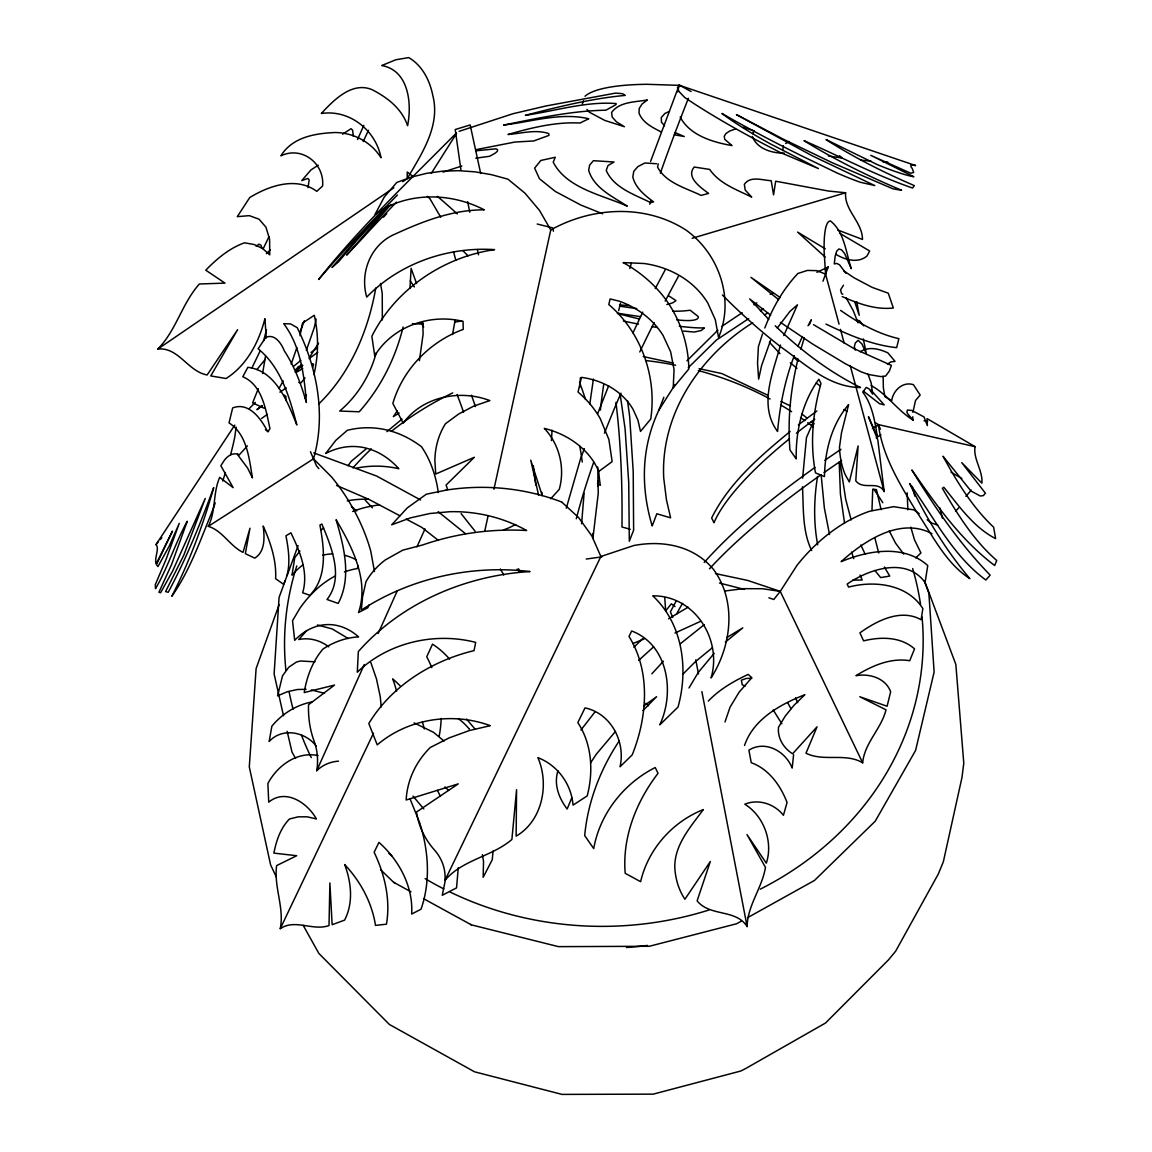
<?xml version="1.0" encoding="UTF-8"?>
<svg xmlns="http://www.w3.org/2000/svg" width="1152" height="1152" viewBox="0 0 1152 1152"><rect width="100%" height="100%" fill="white"/><g stroke="black" fill="none" stroke-linecap="round" stroke-linejoin="round"><path stroke-width="1.5" d="M407.218 178.661L407.275 172.037A889.286 451.411 8.9 0 1 413.208 176.63M285.883 399.859L285.955 396.446L284.054 394.992M445.882 877.579L442.253 895.277L456.552 887.875L458.266 867.643M802.613 478.21L806.458 437.587L812.966 422.698M409.954 288.432L411.12 268.373L416.563 283.579M912.888 412.33L915.538 400.464L920.174 395.035L913.406 384.667C902.678 381.254 893.117 390.514 891.677 400.723L884.866 396.619L883.354 387.763L883.138 376.517M619.07 741.168C600.35 769.262 587.794 801.878 584.698 835.589L593.712 848.606C599.818 813.758 623.837 783.36 655.229 767.534L658.022 773.338C636.293 801.619 622.138 837.274 625.205 873.331L640.613 881.683C648.144 849.197 672.379 821.808 703.31 809.597C690.797 826.56 674.582 844.704 674.784 866.923C675.274 878.4 678.542 889.632 684.907 899.251L710.309 861.538L697.118 900.878C710.107 916.92 735.912 908.741 747.115 926.568C747.533 905.299 762.106 888.019 765.461 867.37L746.986 834.566L766.325 863.165C773.338 841.853 763.891 816.062 744.826 804.211C758.462 798.581 774.518 803.894 783.432 815.285L787.061 802.454C780.523 785.549 768.917 769.075 751.262 762.71L748.886 750.154C765.346 739.843 785.779 751.406 792.173 768.096L793.598 754.747M493.099 851.011L492.25 859.738L483.149 877.334L483.538 861.394L482.4 854.683M744.523 745.502C753.394 719.021 780.437 704.362 804.888 694.67L794.059 705.226L785.232 716.126L778.522 727.186C777.312 738.029 783.59 748.138 792.605 753.782L817.042 726.811L805.982 753.221C823.91 762.077 845.41 752.472 862.661 762.811C864.461 742.968 881.294 728.842 886.018 709.819L859.81 696.744L887.098 706.248L890.654 691.762C885.586 677.966 869.285 673.243 855.936 675.706C871.819 665.813 890.626 657.562 909.72 660.715L914.53 648.893C900.792 636.552 880.56 636.624 863.597 640.872L859.91 632.851C876.845 620.712 900.792 608.342 921.082 619.718L922.867 608.602C907.43 584.093 874.483 580.234 848.563 587.102L847.181 584.064C868.896 569.059 906.523 556.589 925.07 582.509L927.763 565.574C903.946 544.061 868.162 550.382 841.118 561.672C864.432 540.677 900.432 516.816 931.997 533.65M584.093 493.272L581.587 523.786M382.334 319.968L382.248 293.501L380.491 283.421M236.102 427.032L234.806 436.81A126 17.626 -68.1 0 1 230.602 454.608M817.546 476.51C813.931 499.075 813.427 522.317 817.675 544.838M589.824 403.877L593.395 379.066M265.565 355.954L262.555 373.536M420.624 825.725C428.659 852.739 430.488 882.331 420.998 909.23L411.653 914.054C413.381 886.608 399.082 860.256 378.965 842.386L374.126 852.25C384.754 874.411 390.672 899.64 386.453 924.178L375.494 925.416C371.966 902.506 360.446 881.323 344.65 864.547C351.331 882.144 353.578 902.894 344.578 920.131L332.136 924.71L329.89 882.95L329.011 925.56C312.984 931.291 294.998 918.562 280.267 928.656C284.472 907.459 273.658 886.896 276.638 865.598L296.683 855.72L273.888 853.114C276.264 840.758 280.469 828.187 289.44 819L298.166 816.84L307.195 816.811L316.397 818.942C307.498 802.843 285.653 788.112 268.733 802.152L267.869 783.49C277.416 765.634 297 751.176 318.038 755.568M375.768 288.029C368.28 330.854 350.266 373.406 318.686 404.006M452.52 334.541L455.083 320.486M313.934 374.602C318.528 355.162 318.802 334.771 314.266 315.302L302.544 323.078L300.038 335.664M658.238 163.843L657.562 167.112C665.942 183.038 685.973 188.006 701.107 195.422L708.552 193.421C701.222 187.848 685.483 177.365 694.195 167.04L709.69 169.416C719.366 183.672 736.862 189.763 751.709 197.078L745.214 190.066L744.336 184.378C750.341 175.522 762.422 180.317 771.206 180.691L773.554 194.861L775.685 181.21L828.677 191.074L845.626 192.758C844.056 210.038 862.43 222.019 862.488 239.429L837.72 229.997M484.718 531.274L488.174 515.506M493.934 489.226L550.757 229.939L539.467 210.37L524.995 193.19L507.946 179.179L491.53 174.686L475.042 171.85L458.64 170.683L442.469 171.173L426.686 173.318L411.437 177.091L396.835 182.419L384.293 196.963L375.091 214.301C406.829 191.578 450.418 192.283 484.315 209.851C452.923 209.664 423.418 221.098 395.438 233.928C371.088 243.936 359.51 272.261 366.725 297.101C399.614 263.189 447.768 246.586 494.582 249.624C443.03 257.069 395.294 289.454 371.851 336.298L374.717 355.752C392.645 326.29 430.142 313.258 463.075 321.394L463.219 329.4C429.926 341.496 402.84 369.331 392.846 403.43L403.2 423.158C422.683 396.432 459.806 389.203 489.845 400.579L473.717 406.123L458.842 413.899L445.464 423.734A93.139 76.853 43.5 0 0 434.866 460.512L435.73 474.019L474.365 457.258L446.069 485.05L447.696 489.586M208.296 526.363L313.502 458.827C326.218 415.066 317.146 367.776 297.202 327.658L290.534 323.899L283.709 323.669C300.6 346.075 304.229 375.278 306.36 402.466C301.205 384.394 294.624 366.494 284.227 350.726C281.477 343.57 274.637 333.202 265.68 337.478L258.134 348.797C281.045 367.402 289.613 397.541 296.842 424.958C287.726 402.192 275.803 370.57 247.853 367.33L242.813 376.762C262.483 385.099 265.853 410.213 269.986 428.717L267.696 431.813C261.461 419.227 248.904 401.501 232.661 407.938L229.032 422.914C247.104 434.347 249.192 458.669 252.432 477.893L247.694 468.173L237.125 454.061A55.411 22.766 -89.3 0 0 224.525 460.022L220.838 465.696L233.165 487.67L219.701 477.346C212.789 492.955 216.014 511.099 208.296 526.363C222.595 530.654 229.795 545.962 243.029 552.384L249.97 528.25L245.347 553.68L254.765 558.13C265.478 551.592 264.514 536.846 263.189 526.003C270.547 542.534 276.581 560.39 275.63 578.722L283.478 584.237C291.442 569.405 289.022 551.65 285.941 535.81L290.909 532.843C299.707 551.059 308.866 572.371 302.645 592.762L309.931 595.339C327.773 576.922 324.202 548.179 319.925 525.125L321.826 524.002C331.315 546.638 344.304 577.627 327.01 599.486L338.198 603.418C352.008 577.397 343.901 546.307 336.096 519.696C352.109 546.854 369.504 580.579 358.517 612.547L367.834 607.766L369.216 604.771M316.152 319.104L314.208 327.787L306.346 350.338M798.062 358.906C790.704 388.584 787.421 419.443 789.955 449.957L796.219 458.899C795.614 430.963 802.31 402.12 818.856 379.253L820.987 383.53C812.808 412.43 809.784 443.246 815.515 472.882L824.472 476.597C824.89 450.965 831.629 424.382 848.621 404.597L841.507 432.778L839.462 447.379A54.95 29.03 -85.2 0 0 845.453 475.085L849.326 481.968L858.11 445.939L855.778 480.816C863.208 490.68 878.141 480.038 884.146 491.558L877.853 440.093L868.464 416.722L877.306 436.522C874.886 421.315 872.294 404.784 862.819 392.198L866.203 387.403L869.213 388.958L872.64 394.157L871.186 382.939L867.974 374.126M677.678 91.858L679.219 85.046L691.099 91.526M557.971 770.702C553.594 784.354 558.835 798.048 567.144 809.035L571.738 797.962M308.045 187.646L309.154 179.885L307.858 178.459L301.795 180.576L310.954 169.92L318.24 165.182M358.027 565.747L357.322 568.57A140.184 96.552 -89.5 0 0 344.434 571.939M403.114 326.981C395.496 358.186 380.664 387.792 359.194 411.782L339.696 411.048C357.509 395.986 370.238 375.264 376.214 352.771M263.606 340.805L266.515 329.76M296.885 347.544L291.197 364.147M419.386 360.749L423.115 334.138L422.755 321.624M566.28 508.219L580.594 458.554L584.381 448.603M800.87 349.2L804.254 337.939M762.466 334.037L758.405 346.651L757.526 363.168L758.65 379.094L761.602 365.558L770.53 340.445M258.293 388.699L252.605 402.898L264.211 408.24M780.509 345.038C773.122 372.442 758.16 405.547 777.571 431.453C779.832 405.619 784.973 379.901 794.29 355.651M724.997 721.944L730.051 707.155L739.066 692.266L751.81 677.722L748.195 674.381C733.694 681.192 719.438 689.386 708.293 701.078M871.171 385.603C887.184 394.186 897.466 410.515 913.176 420.149L907.992 414.23L906.84 412.171L907.488 410.011L911.952 410.501L924.034 416.952L927.36 425.606L927.072 418.622L975.038 446.659C973.066 459.158 982.958 470.477 981.893 483.163L961.733 462.629L985.406 493.214L983.405 495.576L980.266 496.008L970.949 490.997L942.998 456.221C956.909 481.752 972.331 507.11 993.629 527.213L995.63 538.618C973.613 527.357 958.982 506.002 943.79 487.224L942.365 488.304C957.499 514.31 973.771 540.562 996.725 560.462L994.68 565.502C960.653 540.029 935.942 504.446 911.837 469.973C934.69 507.254 959.616 543.672 990.173 575.136L985.882 580.018C952.718 555.84 933.422 516.37 909.634 483.566C925.978 517.406 945.562 549.907 969.869 578.664C944.986 562.55 932.213 534.312 915.811 510.638C899.683 483.811 882.547 456.25 878.371 424.598L875.462 422.77M582.35 103.867L583.416 100.829M363.816 125.424L357.523 139.507M279.158 604.57L256.118 668.534L249.293 766.93L270.576 864.806L276.322 877.032M822.974 281.218L828.173 267.005L816.898 272.304M285.206 580.738L279.072 597.456L274.118 673.978L283.507 715.752M287.05 575.726L298.08 545.63M783.806 335.563L797.458 304.819L789.941 311.414L777.269 328.003M304.402 320.803L299.966 332.05M650.563 161.453L679.219 85.046M597.614 413.798L608.645 385.79M764.813 328.003C772.43 308.045 783.173 289.037 797.918 273.47L807.437 270.418L816.782 270.648L825.581 274.104L839.059 324.144M809.381 324.72L811.296 319.766L808.013 325.757M752.674 322.776C699.97 355.723 660.269 414.288 663.739 478.195L666.461 499.896L670.622 517.838L656.827 513.778L652.19 525.946A735.293 330.494 13.3 0 1 658.858 410.17L663.854 397.253M783.374 145.757L782.726 150.581M268.978 236.707L263.102 248.947M312.682 367.344L313.603 364.118L311.688 363.773M368.482 130.277L363.211 141.581M260.006 351.259L251.986 367.805M338.53 761.17A43.402 38.189 57.3 0 0 316.728 770.717L364.291 664.502M378.187 633.456L397.21 590.976M416.966 546.854L425.016 528.883M797.962 346.234L802.411 336.485M632.966 332.899L642.73 312.134M304.978 398.232L306.475 395.035M280.267 928.656L373.507 733.162M444.989 880.33L600.869 556.502L633.816 545.53A131.184 93.6 -46.2 0 1 713.592 569.563C736.978 601.661 731.534 645.869 711.058 677.966C722.52 639.432 694.512 595.31 652.766 595.843C682.805 623.765 688.68 668.966 678.024 707.054L659.822 724.838C674.914 692.568 668.39 644.933 631.685 630.979L629.006 636.466C650.981 671.947 647.237 717.48 632.203 754.891L620.05 766.757C625.723 741.715 611.021 713.405 585.014 707.89L577.829 722.621C592.013 744.048 593.568 771.509 587.218 795.888L573.034 805.133C571.464 784.238 557.539 765.115 537.898 757.656C549.576 784.339 542.362 820.901 516.139 836.15L516.571 789.696L511.891 839.477C491.731 856.771 462.47 859.565 444.989 880.33A47.866 43.445 -3.7 0 0 441.878 861.638A48.989 44.453 -3.6 0 0 433.858 849.312C424.699 838.829 418.478 825.826 416.52 812.016L458.251 783.878L406.152 799.992A88.315 81 -7.2 0 1 430.214 747.533L449.136 737.899L469.282 730.57L490.291 725.674C452.506 711.749 408.038 718.618 377.222 744.869L368.813 723.514C391.68 685.742 431.654 660.845 474.034 650.621L475.704 642.384C434.506 631.786 388.166 642.499 357.293 672.192L358.344 651.557C401.458 602.755 465.61 575.381 530.078 571.565C471.571 564.566 410.789 577.915 361.31 610.114L362.578 596.794L365.99 581.674A74.03 69.581 -3.8 0 1 385.373 559.901L402.854 550.123L422.539 544.997A250.632 231.019 -7.7 0 1 526.637 530.51A144.59 135.331 -5.1 0 0 449.899 511.704L429.883 513.504L410.342 517.91L391.694 524.822L407.304 507.874L426.326 494.208L445.594 490.248M655.243 288.576L665.251 269.741M676.224 600.926L670.392 611.842L672.682 617.4M279.173 388.166L283.19 380.938M752.63 133.618L754.157 130.867L743.256 127.224M298.411 366.451L295.171 372.125L302.818 365.357M407.218 178.646C421.733 153.734 440.597 125.798 432.835 95.63C429.883 80.582 422.381 65.549 408.73 57.6L395.87 59.746L381.744 65.534C408.845 70.315 412.042 103.651 407.578 125.698C401.875 108.59 387.259 97.402 371.966 89.611C351.979 81.331 333.634 100.152 321.35 113.486C349.589 109.267 375.84 130.306 381.024 157.781C371.318 142.142 353.779 132.826 335.477 132.509C315.202 133.315 292.435 137.059 280.886 155.822C301.838 145.728 324.72 163.426 322.589 186.005L316.786 191.347C296.438 176.342 269.266 185.602 249.768 197.51L237.283 216.648L249.278 215.64L259.013 219.182L265.939 227.146L269.597 239.242L269.741 254.851L262.642 248.544L254.174 244.526L244.498 242.813C229.334 248.198 216.835 258.811 205.762 270.187L224.986 283.118L199.411 283.982C181.93 303.394 176.299 330.422 157.838 349.042C178.531 346.853 187.834 371.506 207.13 374.962L237.614 329.674L210.758 375.926L226.066 378.504C246.917 365.285 258.984 342.014 264.917 318.672L266.27 338.054M688.982 687.974L698.299 672.408L714.211 653.299M309.384 357.638L318.528 343.195M431.266 173.405L456.566 133.402M658.829 410.17L675.115 384.566M768.902 597.802L773.784 599.486L780.25 591.379L796.954 565.416A129.24 86.818 -53.6 0 1 869.616 511.258L893.693 506.664L913.925 509.89L919.267 513.749M215.251 502.891A126 17.626 -68.1 0 1 211.464 513.202C199.858 541.541 189.562 571.061 171.821 596.275C189.461 561.629 203.112 524.995 213.696 487.598C200.506 523.31 186.221 558.749 168.192 592.315L165.586 591.552L183.744 555.293L205.258 498.427L172.685 570.917L160.589 592.762L158.904 592.272L171.547 564.581L187.258 521.251C175.277 542.894 168.062 567.158 155.52 588.686L155.275 584.669L166.003 559.541L179.266 523.354L169.2 546.149L157.939 566.597L156.442 564.566L172.454 531.144L156.182 563.832C153.922 558.058 159.883 548.64 156.01 544.565L234.778 425.131M590.544 762.941L596.304 754.2L615.485 731.434M580.954 729.994L595.166 711.677M397.238 410.947L393.322 416.65L399.11 413.035M965.923 496.339L971.323 490.118M826.272 269.741L828.173 267.005M348.048 465.682L351.202 461.304L366.307 448.747M299.909 551.045L294.768 557.654L292.003 575.194A96.869 65.923 -88.4 0 1 302.933 564.869M305.021 377.899L300.946 382.968L298.757 382.378M256.925 369.562L265.248 359.309M651.845 673.805L663.437 661.19M156.01 544.565L158.026 542.146M160.243 539.539L161.856 537.71M306.778 630.504L298.786 639.533C309.269 637.315 320.328 640.339 328.752 646.819M247.406 445.882L239.026 455.098L237.614 453.859M550.742 498.744L559.238 489.398C565.243 468.202 559.541 444.355 544.306 428.386A94.406 78.437 -13.5 0 1 594.389 462.802L598.968 471.326L612.144 461.606L608.875 439.445L600.264 418.666A126.562 106.171 -12.8 0 0 578.03 392.054L581.458 377.366A78.797 66.269 -15.7 0 1 633.096 409.421L637.92 420.062L640.498 431.424L650.722 419.083C657.101 377.035 641.29 332.208 608.789 304.531L610.114 298.944L619.157 301.147A99.648 84.989 -16.8 0 1 663.12 335.549L670.666 351.907L674.064 369.576L673.214 387.806L688.838 368.957C688.406 344.405 680.515 320.285 666.302 300.254A156.571 133.992 -15.3 0 0 623.117 262.584L644.141 263.506A100.253 85.81 -18.9 0 1 707.818 303.077L715.277 319.622L718.574 337.507C734.774 299.275 719.251 253.915 686.074 230.112C645.322 203.818 592.2 206.813 550.757 229.939M955.584 511.272L958.723 507.83M390.888 204.494L346.666 255.082L360.648 240.293A74.765 2.304 -46.1 0 1 396.461 202.118M704.218 562.435C736.776 526.118 775.354 495.734 814.939 467.467M843.451 285.235L840.571 289.872L841.565 293.602L842.803 294.221M249.278 408.586L255.269 402.408M397.411 195.005L386.525 206.15A97.142 3.11 -46.1 0 0 333.72 262.195L318.571 279.504C360.115 227.189 409.219 180.634 456.293 133.114M638.568 660.47L653.558 646.906M642.946 710.554L656.597 696.701L643.968 705.816M682.891 674.194L695.304 661.738L712.426 647.698M686.938 360.806L717.912 330.178M688.234 367.733L716.443 340.027L748.685 318.6M633.874 647.266L642.456 638.827M679.723 85.378L677.462 87.581L679.118 91.656L684.72 97.474A190.829 25.603 25.7 0 0 764.28 144.23L780.178 152.453L818.41 168.566L770.011 143.683A130.421 17.77 25.7 0 1 721.901 113.443A220.392 28.786 25.7 0 0 803.75 156.874L837.202 173.059A67.291 9.288 25.8 0 0 860.198 182.232L874.786 185.573L812.448 155.909L736.416 114.624L783.202 139.133L832.306 162.734L892.958 188.827L901.598 190.253C867.946 176.083 835.099 159.826 803.995 140.674C840.038 156.326 875.131 175.104 912.499 188.021L914.357 185.645C883.872 172.426 853.992 157.565 826.027 139.565L877.176 164.563A77.098 9.95 25.8 0 0 913.853 176.76L870.811 155.362L910.858 173.261L913.709 172.397L912.139 168.293A42.595 5.414 26.1 0 1 910.944 165.773A41.616 5.299 26.1 0 1 915.494 165.514L679.723 85.378L646.963 84.298A116.928 27.763 6.6 0 0 585.014 96.264M266.386 253.656L270.259 249.926M915.754 557.928L920.923 552.96L914.501 539.842L910.814 527.17M875.837 426.874L878.371 424.598L975.038 446.659M342.59 134.165L351.043 128.693L352.584 130.176L353.362 136.238M680.386 643.723L704.347 624.6M295.632 369.562L301.709 364.478M386.914 431.64L402.034 419.083M294.005 366.019L300.83 360.418M725.386 642.096L742.781 627.869L726.869 637.546M261.994 405.576L256.91 409.637L262.411 405.778M790.128 431.467C760.162 456.221 729.216 482.573 711.648 517.997L713.966 522.706A312.48 80.654 -27.8 0 1 789.581 438.667M798.365 424.872L816.883 410.947M309.096 358.603L317.765 352.31M256.147 246.254L258.869 244.195L260.942 245.174L261.821 247.824M311.011 352.469L316.354 348.523M824.818 460.31L840.946 449.309M261.562 418.493L267.365 414.346M279.893 392.126L286.301 387.936M157.838 349.042L393.854 187.776M402.768 181.685L405.734 179.654M721.627 326.506L742.147 312.725M753.883 304.834L756.821 302.875M760.406 310.795L763.33 308.851M764.669 314.842L767.678 312.869M872.381 428.558L878.371 424.598L880.445 429.206M887.501 364.075L890.899 361.901L895.061 361.397L887.861 352.858C879.379 348.898 868.565 346.104 860.213 351.806M668.52 618.811L688.118 607.176M296.366 372.384L302.746 368.554M785.592 143.539L789.048 141.494M741.298 921.154L736.603 923.76L649.325 946.282L558.461 946.642L471.341 924.854L423.475 898.632M747.562 917.669L814.464 880.459L875.261 821.16L915.581 750.442L934.128 672.062L928.886 593.251L924.523 581.558M674.942 633.038L700.69 621.302M669.485 111.298L664.949 113.443L661.248 117.605L661.493 122.198L664.574 125.813M770.155 294.235L773.381 292.723M632.837 643.579L644.112 638.942M735.509 128.923L729.662 131.054L725.875 133.56L724.234 136.354L724.738 139.334L731.995 145.57C712.987 142.315 689.587 135.374 680.184 116.986M459.144 131.328L512.971 113.731L546.077 105.955L615.571 93.11L622.426 93.658L625.219 95.4C591.365 98.525 558.259 106.862 525.427 115.301C555.221 111.024 586.224 101.131 616.104 103.565L616.032 104.616L605.909 110.203C571.349 110.765 537.35 118.339 503.582 125.064C531.475 121.752 560.909 112.162 588.758 118.757L580.046 123.019C555.782 121.709 531 127.829 508.003 134.496C521.366 133.517 535.637 129.096 548.726 133.574L548.986 135.374L533.722 140.962L514.843 142.056L475.675 149.717M461.851 165.989L443.03 172.123M692.136 238.277L845.626 192.758M311.803 701.986C296.107 704.966 281.966 713.923 271.872 726.192L269.15 741.485C282.154 727.286 305.064 731.621 316.123 745.92M475.776 158.17L489.643 156.269L494.381 153.648A87.062 8.885 -14.8 0 0 495.778 148.853L475.618 150.826M586.224 559.037L601.79 556.891M724.752 591.034L743.17 588.672L762.509 588.73L780.25 591.379L862.661 762.811M751.637 678.269L746.28 678.442L741.355 680.184L742.234 684.835L745.214 685.973M306.086 689.328L297.418 689.501L287.323 691.718L277.603 695.851L282.542 675.778L288.85 667.166L296.366 662.083L300.427 660.989L315.014 661.824M883.138 161.885L887.818 162.072M656.568 163.742L644.818 162.994L637.834 166.651L633.773 171.317L632.808 176.933C635.414 187.963 644.89 195.451 653.602 201.888L650.693 202.651C634.68 194.616 613.901 188.021 606.226 170.453L607.997 165.557L614.045 162L593.41 160.69L589.622 165.067L588.672 170.294C593.885 188.122 612.922 196.733 627.307 206.15C602.323 194.976 566.669 188.482 553.205 162.158L555.278 157.262L540.821 160.474L534.629 168.134L539.467 178.747L555.293 191.448L580.954 205.099L602.582 213.754M860.573 160.157L870.998 161.093M715.493 573.595L747.576 580.406L780.25 591.379M784.253 153.115C772.272 153.36 756.922 148.896 752.386 136.498M852.797 580.118L862.186 580.018L860.083 575.05M924.062 420.782L927.734 421.243M856.512 320.242L859.392 320.645L863.77 325.843M828.317 155.952L842.17 158.011L839.52 155.736M311.342 689.904L324.461 693.317M674.323 134.784L684.274 136.526L674.885 132.523M317.434 624.96L332.122 628.906L348.25 638.51M911.203 164.693L915.509 165.514M643.219 356.573L672.926 362.995M699.149 368.669L721.858 373.579L768.182 395.424M719.496 583.042L744.466 589.435M537.192 224.021L552.542 227.851L553.45 231.206M630.302 529.272L621.965 526.997A2211.682 491.371 -66.4 0 0 615.946 402.293M937.714 525.139L931.594 522.979L927.23 519.84M336.557 485.41L368.942 499.392L399.96 515.808M313.747 452.894L376.661 476.064L420.581 499.968M825.984 324.086C848.376 334.786 871.718 345.024 896.645 347.645L898.891 338.659C877.594 333.835 858.312 322.776 840.557 310.378M842.184 296.568C858.154 303.581 875.65 310.032 893.347 307.987L888.25 293.184L872.194 287.395L854.035 277.79L843.696 270.821M835.978 254.362C844.978 259.877 858.038 263.65 866.981 256.018L869.659 251.006L839.765 233.294M780.97 401.458L790.546 405.979M414.115 722.894L433.512 732.312L444.024 741.053M661.176 131.933C652.651 127.512 642.658 122.774 639.043 113.198L639.23 108.504L642.01 104.054L647.41 99.95C635.357 102.182 619.618 101.491 611.626 112.406L612.144 117.014L616.493 121.853L624.427 126.72L604.843 120.442L589.248 112.162L586.958 109.397M406.166 519.091L421.675 527.299L438.422 540.446M265.421 429.797L268.56 431.51M380.765 869.861L393.653 882.317L410.918 891.763M825.25 248.818L797.602 232.085L825.221 257.083M393.653 882.317L394.819 882.965M470.563 924.422L471.341 924.854M843.869 409.579L846.979 411.379M950.947 472.133L961.819 478.469M597.442 483.581L600.307 485.294A696.01 166.061 -62.5 0 1 598.651 470.362M780.293 297.605L750.946 277.344L778.637 299.65M813.528 324.677L854.15 348.725L891.389 365.386L889.43 370.944L885.614 376.07L880.704 376.589L868.363 374.458L861.149 371.837L845.28 363.672L812.491 343.958L780.451 322.373M668.693 295.819L675.965 300.6L673.603 302.342A183.384 32.27 15.2 0 1 666.821 304.531M816.221 383.011L820.382 386.107M770.645 315.187L749.693 298.944L768.83 319.478M675.043 606.614L671.357 603.835L665.669 610.862L664.762 597.802M863.309 391.09L879.581 403.733L884.218 404.885L870.955 390.154M438.163 511.675L465.379 533.606M801.619 413.726L807.163 418.219M811.325 421.589L814.09 423.835M794.203 357.869L798.307 361.253M790.286 362.779L796.997 368.294M351.374 506.563L356.731 510.984M427.219 196.344L429.898 198.691L440.698 217.166M561.557 501.898L578.606 517.536L591.883 535.997L600.869 556.502M466.517 719.064L475.214 729.288M645.898 703.296L648.446 705.773M779.918 353.65L769.406 342.23M444.974 786.917L448.603 790.459M775.181 325.771C800.525 350.194 828.936 371.794 860.515 387.533C828.677 387.346 804.83 363.715 780.336 346.565C760.018 330.566 740.549 313.474 722.434 295.013M412.992 796.104L423.821 808.963M313.502 458.827L331.286 476.669A103.954 50.89 60.8 0 1 370.728 551.002L374.458 571.406M365.198 500.17L372.398 507.802M318.902 468.662L316.57 465.984L310.435 451.685M461.131 513.619L475.085 531.23M874.901 570.47L880.632 577.584L889.762 576.072L884.347 567.029M773.194 709.978L781.891 723.802M903.787 554.112L895.55 543.139L889.171 530.798M469.253 728.986L469.31 729.058A348.25 135.432 -69.5 0 0 458.309 718.618M845.957 273.355L839.65 264.888L836.813 263.434L834.264 263.909L835.171 256.133L836.741 251.107L838.915 248.976L841.579 249.826L844.618 253.526L851.299 268.69C845.928 252.648 844.502 232.114 830.491 220.968A99.893 16.013 79.6 0 0 824.155 252.245L825.581 274.104M846.13 297.806L853.286 310.738L858.038 322.834M295.574 758.434L292.003 752.083L287.15 731.318M303.206 925.344L318.816 953.381L389.39 1024.474L474.538 1071.806L562.003 1094.4L653.213 1094.141L740.808 1071.014L745.603 1068.581L825.538 1023.005L888.408 959.947L895.68 951.149L938.261 874.109L943.344 861.768L961.992 777.398L963.778 763.2L955.829 664.373L924.71 581.314M787.723 702.749L790.934 708.682M811.67 550.541C802.152 531.101 803.635 508.003 802.469 486.778M437.414 790.33L440.41 796.378M409.968 798.624L420.206 824.069M860.832 544.982L865.166 554.213M795.542 697.81L797.688 702.648M854.683 301.622L859.19 315.259L856.771 301.666M370.829 662.544L376.488 678.96L380.275 696.83L381.211 706.954M851.573 552.125L853.733 558.619M542.232 495.576L530.741 460.138L538.56 495.115M863.294 338.918L866.347 353.65L861.984 344.016L858.139 340.301L855.274 343.037L854.323 346.795L855.216 350.122M878.717 552.96L874.843 537.869M453.542 251.842L455.875 260.366M840.456 329.328L844.171 343.138M850.219 365.573L884.146 491.558M851.17 519.941L845.726 499.406L839.952 461.822M912.269 486.432L914.818 496.109M829.512 534.514L824.371 508.061L821.174 475.2M881.122 509.702L876.442 489.614L872.726 489.211L871.978 510.48M940.075 508.104L942.394 518.357M480.686 173.462L470.16 124.949L455.213 129.542L460.987 170.208M467.611 201.701L469.814 212.198M477.475 249.552L478.512 254.794M695.765 659.808L698.486 673.934M701.885 691.603L747.115 926.568M844.546 523.138L840.413 494.078L839.203 461.995M907.877 509.846L907.157 492.797M620.294 395.194L625.09 428.803L628.733 482.659L629.309 541.224L633.629 530.179L633.211 471.571L629.669 416.462L627.509 400.694M533.275 465.638L535.781 485.064M912.758 416.794L912.888 420.019M597.874 481.018L598.291 492.984L592.877 538.589L592.704 533.549M922.032 616.91A319.334 284.011 -1.4 0 1 760.291 889.157M709.056 909.979A319.334 284.011 -1.4 0 1 450.202 892.094M443.794 888.912A319.334 284.011 -1.4 0 1 425.117 878.602M391.795 855.749A319.334 284.011 -1.4 0 1 388.987 853.517M311.256 757.541A319.334 284.011 -1.4 0 1 301.435 735.034M293.083 709.171A319.334 284.011 -1.4 0 1 289.066 691.574M285.926 670.392A319.334 284.011 -1.4 0 1 296.798 565.906M352.944 467.914A319.334 284.011 -1.4 0 1 371.275 448.877M391.392 431.352A319.334 284.011 -1.4 0 1 452.693 392.904M645.61 360.533A319.334 284.011 -1.4 0 1 675.648 365.213M698.328 370.555A319.334 284.011 -1.4 0 1 770.083 398.995M781.027 405.158A319.334 284.011 -1.4 0 1 791.611 411.653M800.482 417.571A319.334 284.011 -1.4 0 1 804.859 420.638M807.739 422.726A319.334 284.011 -1.4 0 1 813.456 427.018M873.864 489.37A319.334 284.011 -1.4 0 1 882.806 502.733M912.658 568.555A319.334 284.011 -1.4 0 1 920.549 604.57M647.467 945.418A313.344 280.166 -1.3 0 1 626.429 947.477M396.562 691.301A77.76 68.832 60.4 0 0 392.645 678.902A86.515 76.536 58.9 0 1 400.162 685.872M422.41 722.362A86.515 76.536 58.9 0 1 424.368 728.928M431.798 667.613A114.48 101.448 60.2 0 0 426.744 656.784L432.504 644.155A72.101 64.469 59 0 1 449.568 659.131M441.173 718.402A114.48 101.448 60.2 0 1 439.186 736.171M500.328 568.987A141.48 126.994 61.3 0 1 503.77 575.006M517.104 569.131A91.224 82.714 59.9 0 1 519.61 571.406M438.307 492.581A95.746 66.024 -85.9 0 0 421.474 446.717A172.642 118.757 -87.5 0 0 347.314 430.315L335.75 440.41L325.714 453.456A115.027 78.71 -86.7 0 1 398.851 468.734A208.368 143.813 -88.9 0 0 356.602 468.101M316.728 770.717A40.234 26.928 89.7 0 0 313.978 740.779A68.947 47.304 -89.5 0 1 308.549 704.722L334.541 685.066L304.229 692.582A76.709 52.632 -89.5 0 1 322.992 649.037A140.328 96.35 89.2 0 1 358.589 636.898A86.27 58.594 -89.5 0 0 294.682 640.296L292.536 620.698L299.736 608.501A140.184 96.552 -89.5 0 1 335.088 576.086M344.491 555.235A96.869 65.923 -88.4 0 1 355.939 559.685M322.574 555.25A96.869 65.923 -88.4 0 1 332.683 553.91M347.256 500.875A195.638 134.51 -89.2 0 1 368.467 499.262M320.933 530.107A201.499 139.752 -89.5 0 1 323.626 528.005M352.714 511.474A201.499 139.752 -89.5 0 1 379.57 504.965M503.467 530.035A50.011 40.882 -13.5 0 1 508.248 528.12A136.166 115.704 -11.8 0 0 515.635 524.491M410.27 280.987A516.874 289.426 34.2 0 1 414.389 286.963M471.413 395.208A516.874 289.426 34.2 0 1 475.43 406.584M421.042 322.661A508.694 283.723 34.1 0 1 423.662 327.038M457.056 394.56A508.694 283.723 34.1 0 1 463.536 412.157M580.018 386.914A329.472 9.13 -86.1 0 1 580.349 377.899M462.845 250.675A875.146 440.683 8.8 0 1 468.058 255.83M579.715 446.083A875.146 440.683 8.8 0 1 582.264 462.053M437.386 196.358A889.286 451.411 8.9 0 1 457.272 213.912M579.542 382.392A889.286 451.411 8.9 0 1 585.475 399.37M597.686 466.963A889.286 451.411 8.9 0 1 597.715 486.418M600.379 410.098A696.01 166.061 -62.5 0 1 603.72 384.538M618.667 310.651A696.01 166.061 -62.5 0 1 620.482 303.322M629.827 268.56A696.01 166.061 -62.5 0 1 631.296 263.405M649.728 204.163A696.01 166.061 -62.5 0 1 650.866 200.765M660.341 173.189A696.01 166.061 -62.5 0 1 688.378 98.352M796.406 433.195A312.48 80.654 -27.8 0 1 814.781 419.141M518.573 568.814A505.526 212.616 -39.9 0 1 519.739 572.17M461.736 321.077A98.683 21.226 -11.5 0 1 454.522 321.984M423.072 323.986A98.683 21.226 -11.5 0 1 412.402 323.64M676.67 319.81A58.867 10.685 15.8 0 0 698.299 316.613L690.149 310.219A178.704 31.32 15.4 0 1 672.869 311.227M679.32 326.246A108.95 19.685 15.7 0 0 704.419 327.917L701.194 330.538L694.411 332.021A161.784 29.074 15.6 0 1 683.525 331.056M639.374 318.946A108.95 19.685 15.7 0 1 617.472 313.474M657.288 327.485A161.784 29.074 15.6 0 1 652.291 326.65M638.496 324.115A161.784 29.074 15.6 0 1 623.333 320.99M629.366 305.669A183.384 32.27 15.2 0 1 619.488 304.848M636.682 308.549A178.704 31.32 15.4 0 1 619.963 306.187M640.555 316.613A191.362 33.826 15.4 0 1 617.53 313.142M386.107 207.173A149.63 4.709 -46.1 0 0 362.894 232.258L331.992 267.466L338.429 261.878L357.019 240.134A95.616 3.01 -46.1 0 1 388.814 206.006M383.486 217.166A118.526 3.571 -46.1 0 1 386.712 213.624M445.579 490.205A213.538 198.821 -6.5 0 1 561.542 501.941M225.418 472.536A126 17.626 -68.1 0 1 222.739 481.032M676.512 614.275A536.256 128.275 -25 0 1 682.646 603.317M709.474 568.843A536.256 128.275 -25 0 1 821.146 474.638M824.069 472.579A536.256 128.275 -25 0 1 841.622 460.483M876.226 437.789A536.256 128.275 -25 0 1 880.92 434.808M576.288 518.76A823.493 237.686 -51.1 0 1 593.654 462.37M604.454 433.195A823.493 237.686 -51.1 0 1 620.971 393.149M639.763 351.965A823.493 237.686 -51.1 0 1 654.178 322.574M665.194 301.118A823.493 237.686 -51.1 0 1 678.557 276.048M551.434 440.611A439.603 26.726 -83.5 0 1 552.053 430.186M541.843 495.49A431.698 27.418 -83.5 0 1 541.915 492.307"/></g></svg>
